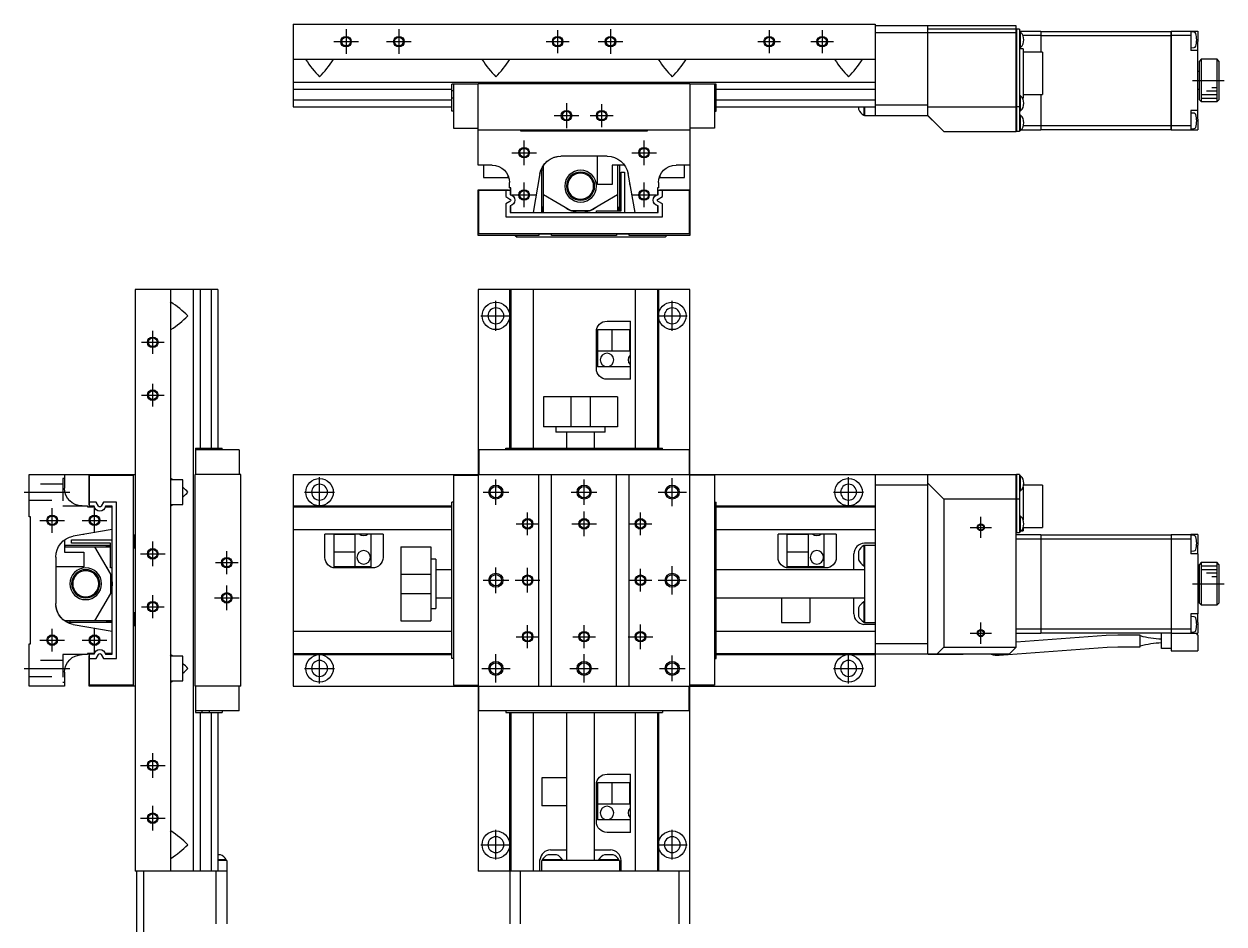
# Model space of a CAD drawing. Extents: x -2 to 690, y -8 to 421.
# Drawn here: x -1.5 to 338.8, y 165.6 to 420.9 of the extents above; entities that cross this region are included whole.
import ezdxf

# ---------------------------------------------------------------- set-up
doc = ezdxf.new("R2010")
doc.units = 0
doc.header["$LTSCALE"] = 0.5
doc.linetypes.add('CENTER', pattern=[50.8, 31.75, -6.35, 6.35, -6.35])
doc.linetypes.add('DASHED', pattern=[19.05, 12.7, -6.35])
for name, color, linetype in [('MSM_CENTER', 1, 'CENTER'), ('MSM_CONTINUOUS', 7, 'CONTINUOUS'), ('MSM_DASHED', 4, 'DASHED'), ('MSM_NARROW', 5, 'CONTINUOUS')]:
    doc.layers.add(name, color=color, linetype=linetype)

msp = doc.modelspace()

# ---------------------------------------------------------------- linework, layer by layer
at = {"layer": 'MSM_CENTER'}
for p, q in [((89.81, 419.41), (89.81, 412.41)), ((104.81, 419.41), (104.81, 412.41)), ((149.81, 419.14), (149.81, 412.68)), ((164.81, 419.41), (164.81, 412.41)), ((209.81, 419.14), (209.81, 412.68)), ((224.81, 419.14), (224.81, 412.68)), ((86.31, 415.91), (93.31, 415.91)), ((101.31, 415.91), (108.31, 415.91)), ((146.58, 415.91), (153.04, 415.91)), ((161.31, 415.91), (168.31, 415.91)), ((206.58, 415.91), (213.04, 415.91)), ((221.58, 415.91), (228.04, 415.91)), ((329.86, 404.91), (338.76, 404.91)), ((152.31, 398.41), (152.31, 391.41)), ((162.31, 391.68), (162.31, 398.14)), ((148.81, 394.91), (155.81, 394.91)), ((159.08, 394.91), (165.54, 394.91)), ((140.31, 380.91), (140.31, 387.91)), ((174.31, 380.91), (174.31, 387.91)), ((136.81, 384.41), (143.81, 384.41)), ((170.81, 384.41), (177.81, 384.41)), ((140.31, 368.91), (140.31, 375.91)), ((174.31, 368.91), (174.31, 375.91)), ((136.81, 372.41), (143.81, 372.41)), ((170.81, 372.41), (177.81, 372.41)), ((132.31, 333.87), (132.31, 342.37)), ((182.31, 333.87), (182.31, 342.37)), ((128.06, 338.12), (136.56, 338.12)), ((178.06, 338.12), (186.56, 338.12)), ((35, 327.39), (35, 333.85)), ((31.77, 330.62), (38.23, 330.62)), ((35, 312.39), (35, 318.85)), ((31.77, 315.62), (38.23, 315.62)), ((82.31, 283.87), (82.31, 292.37)), ((132.31, 284.49), (132.31, 291.74)), ((157.31, 284.49), (157.31, 291.74)), ((182.31, 284.12), (182.31, 292.12)), ((232.31, 283.87), (232.31, 292.37)), ((-1.5, 288.12), (11.5, 288.12)), ((78.06, 288.12), (86.56, 288.12)), ((128.69, 288.12), (135.93, 288.12)), ((153.69, 288.12), (160.93, 288.12)), ((178.31, 288.12), (186.31, 288.12)), ((228.06, 288.12), (236.56, 288.12)), ((6.5, 276.62), (6.5, 283.62)), ((18.5, 276.62), (18.5, 283.62)), ((157.31, 275.62), (157.31, 282.62)), ((3, 280.12), (10, 280.12)), ((15, 280.12), (22, 280.12)), ((138.08, 279.12), (144.54, 279.12)), ((141.31, 275.89), (141.31, 282.35)), ((153.81, 279.12), (160.81, 279.12)), ((170.08, 279.12), (176.54, 279.12)), ((173.31, 275.89), (173.31, 282.35)), ((269.81, 275.12), (269.81, 281.12)), ((266.81, 278.12), (272.81, 278.12)), ((35, 267.12), (35, 274.12)), ((31.5, 270.62), (38.5, 270.62)), ((56, 264.89), (56, 271.35)), ((52.77, 268.12), (59.23, 268.12)), ((132.31, 259.49), (132.31, 266.74)), ((141.31, 259.62), (141.31, 266.62)), ((173.31, 259.89), (173.31, 266.35)), ((182.31, 259.12), (182.31, 267.12)), ((128.69, 263.12), (135.93, 263.12)), ((137.81, 263.12), (144.81, 263.12)), ((170.08, 263.12), (176.54, 263.12)), ((178.31, 263.12), (186.31, 263.12)), ((329.86, 262.12), (338.76, 262.12)), ((35, 252.39), (35, 258.85)), ((56, 254.62), (56, 261.62)), ((31.77, 255.62), (38.23, 255.62)), ((52.5, 258.12), (59.5, 258.12)), ((6.5, 242.89), (6.5, 249.35)), ((18.5, 242.62), (18.5, 249.62)), ((141.31, 243.89), (141.31, 250.35)), ((157.31, 243.89), (157.31, 250.35)), ((173.31, 243.62), (173.31, 250.62)), ((269.81, 245.12), (269.81, 251.12)), ((3, 246.12), (10, 246.12)), ((15, 246.12), (22, 246.12)), ((138.08, 247.12), (144.54, 247.12)), ((154.08, 247.12), (160.54, 247.12)), ((169.81, 247.12), (176.81, 247.12)), ((266.81, 248.12), (272.81, 248.12)), ((82.31, 233.87), (82.31, 242.37)), ((132.31, 234.12), (132.31, 242.12)), ((157.31, 234.12), (157.31, 242.12)), ((182.31, 234.49), (182.31, 241.74)), ((232.31, 233.87), (232.31, 242.37)), ((-1.5, 238.12), (11.5, 238.12)), ((78.06, 238.12), (86.56, 238.12)), ((128.31, 238.12), (136.31, 238.12)), ((153.31, 238.12), (161.31, 238.12)), ((178.69, 238.12), (185.93, 238.12)), ((228.06, 238.12), (236.56, 238.12)), ((35, 207.12), (35, 214.12)), ((31.5, 210.62), (38.5, 210.62)), ((35, 192.12), (35, 199.12)), ((31.5, 195.62), (38.5, 195.62)), ((132.31, 183.87), (132.31, 192.37)), ((182.31, 183.87), (182.31, 192.37)), ((128.06, 188.12), (136.56, 188.12)), ((178.06, 188.12), (186.56, 188.12))]:
    msp.add_line(p, q, dxfattribs=at)
at = {"layer": 'MSM_CONTINUOUS'}
for p, q in [((74.81, 420.91), (239.81, 420.91)), ((74.81, 420.91), (74.81, 397.41)), ((239.81, 420.91), (239.81, 394.91)), ((279.81, 420.41), (239.81, 420.41)), ((254.81, 394.91), (254.81, 420.41)), ((279.81, 419.41), (254.81, 419.41)), ((279.81, 419.51), (279.71, 419.41)), ((279.81, 419.51), (279.81, 420.41)), ((279.81, 390.41), (279.81, 419.41)), ((279.91, 419.41), (279.81, 419.31)), ((279.91, 419.41), (279.91, 390.41)), ((280.81, 419.41), (279.91, 419.41)), ((280.81, 419.41), (280.81, 390.41)), ((280.81, 418.91), (286.81, 418.91)), ((281.1, 418.56), (280.81, 418.56)), ((281.1, 414.26), (281.1, 418.56)), ((286.81, 418.91), (286.81, 412.91)), ((286.81, 418.81), (323.81, 418.81)), ((323.81, 418.91), (323.81, 390.91)), ((323.81, 390.91), (323.81, 418.91)), ((323.81, 418.91), (331.31, 418.91)), ((329.31, 418.91), (329.31, 413.41)), ((330.29, 418.58), (329.31, 418.66)), ((331.31, 418.91), (331.31, 415.91)), ((279.81, 418.41), (239.81, 418.41)), ((281.71, 417.71), (286.81, 417.71)), ((286.81, 417.67), (323.81, 417.67)), ((323.81, 417.71), (329.31, 417.71)), ((331.31, 393.91), (331.31, 415.91)), ((280.81, 414.26), (281.1, 414.26)), ((281.81, 413.91), (280.81, 413.91)), ((281.81, 413.91), (281.81, 399.91)), ((287.31, 412.91), (281.81, 412.91)), ((287.31, 412.91), (287.31, 400.91)), ((329.31, 414.16), (330.29, 414.25)), ((331.31, 413.41), (329.31, 413.41)), ((74.81, 410.91), (239.81, 410.91)), ((78.57, 410.91), (78.41, 410.78)), ((86.05, 410.91), (86.21, 410.78)), ((128.57, 410.91), (128.41, 410.78)), ((136.05, 410.91), (136.21, 410.78)), ((178.57, 410.91), (178.41, 410.78)), ((186.05, 410.91), (186.21, 410.78)), ((228.57, 410.91), (228.41, 410.78)), ((236.05, 410.91), (236.21, 410.78)), ((332.31, 410.91), (331.81, 410.41)), ((331.81, 399.41), (331.81, 410.41)), ((332.31, 410.91), (332.31, 398.91)), ((336.81, 410.91), (332.31, 410.91)), ((336.81, 398.91), (336.81, 410.91)), ((337.31, 410.41), (336.81, 410.91)), ((337.31, 410.41), (337.31, 399.41)), ((331.81, 407.41), (331.31, 407.41)), ((74.81, 404.41), (239.81, 404.41)), ((74.81, 402.45), (119.81, 402.45)), ((127.31, 403.81), (119.81, 403.81)), ((119.81, 396.21), (119.81, 403.81)), ((120.31, 401.94), (119.81, 401.94)), ((120.31, 403.81), (120.31, 391.41)), ((187.31, 403.91), (127.31, 403.91)), ((127.31, 380.91), (127.31, 403.91)), ((187.31, 403.91), (187.31, 360.91)), ((194.81, 403.81), (187.31, 403.81)), ((194.31, 403.81), (194.31, 391.41)), ((194.31, 401.94), (194.81, 401.94)), ((194.81, 396.21), (194.81, 403.81)), ((194.81, 402.45), (239.81, 402.45)), ((331.31, 402.41), (331.81, 402.41)), ((74.81, 399.38), (119.81, 399.38)), ((120.31, 399.89), (119.81, 399.89)), ((194.31, 399.89), (194.81, 399.89)), ((194.81, 399.38), (239.81, 399.38)), ((281.1, 400.56), (280.81, 400.56)), ((281.1, 396.26), (281.1, 400.56)), ((281.61, 399.91), (281.81, 399.91)), ((281.81, 400.91), (287.31, 400.91)), ((286.81, 400.91), (286.81, 390.91)), ((331.81, 399.41), (332.31, 398.91)), ((332.31, 398.91), (336.81, 398.91)), ((336.81, 398.91), (337.31, 399.41)), ((74.81, 397.41), (119.81, 397.41)), ((120.31, 396.21), (119.81, 396.21)), ((194.31, 396.21), (194.81, 396.21)), ((194.81, 397.41), (239.81, 397.41)), ((235.16, 397.41), (235.16, 396.7)), ((236.61, 397.41), (236.61, 395.05)), ((236.61, 395.05), (236.81, 395.05)), ((236.81, 397.41), (236.81, 394.91)), ((236.81, 394.91), (254.81, 394.91)), ((254.81, 397.91), (239.81, 397.91)), ((254.81, 397.41), (279.81, 397.41)), ((254.81, 394.91), (259.31, 390.41)), ((254.81, 394.91), (254.91, 394.81)), ((257.31, 392.41), (254.91, 394.81)), ((279.81, 397.45), (279.91, 397.41)), ((280.81, 397.41), (279.91, 397.41)), ((280.81, 396.26), (281.1, 396.26)), ((281.1, 395.06), (280.81, 395.06)), ((281.1, 390.76), (281.1, 395.06)), ((329.31, 396.41), (329.31, 390.91)), ((331.31, 396.41), (329.31, 396.41)), ((330.29, 395.58), (329.31, 395.66)), ((120.31, 391.41), (127.31, 391.41)), ((194.31, 391.41), (187.31, 391.41)), ((259.31, 390.41), (257.31, 392.41)), ((281.9, 392.11), (286.81, 392.11)), ((286.81, 392.15), (323.81, 392.15)), ((323.81, 392.11), (329.31, 392.11)), ((331.31, 393.91), (331.31, 390.91)), ((127.31, 390.91), (187.31, 390.91)), ((139.31, 390.91), (139.31, 390.61)), ((139.31, 390.61), (175.31, 390.61)), ((175.31, 390.61), (175.31, 390.91)), ((259.31, 390.41), (279.81, 390.41)), ((279.81, 390.51), (279.91, 390.41)), ((280.81, 390.41), (279.91, 390.41)), ((280.81, 390.76), (281.1, 390.76)), ((281.24, 390.91), (286.81, 390.91)), ((286.81, 391.01), (323.81, 391.01)), ((323.81, 390.91), (331.31, 390.91)), ((329.31, 391.16), (330.29, 391.25)), ((163.9, 383.41), (150.72, 383.41)), ((161.11, 375.41), (161.11, 383.41)), ((131.21, 380.91), (127.31, 380.91)), ((128.81, 380.91), (128.81, 377.41)), ((135.31, 378.77), (135.31, 378.78)), ((135.81, 377.41), (135.81, 377.87)), ((144.81, 378.46), (142.86, 367.41)), ((145.31, 367.41), (145.31, 379.86)), ((145.81, 379.41), (145.31, 379.41)), ((145.81, 367.41), (145.81, 380.86)), ((168.77, 380.91), (165.31, 380.91)), ((165.31, 380.91), (165.31, 375.41)), ((166.81, 380.86), (166.81, 367.91)), ((167.31, 380.91), (167.31, 367.91)), ((167.81, 367.91), (167.81, 378.91)), ((167.81, 378.91), (168.81, 378.91)), ((168.81, 378.91), (168.81, 367.41)), ((171.76, 367.41), (169.81, 378.46)), ((178.81, 377.87), (178.81, 377.41)), ((187.31, 380.91), (183.41, 380.91)), ((185.81, 377.41), (185.81, 380.91)), ((128.81, 377.41), (135.81, 377.41)), ((136.21, 374.41), (136.21, 375.91)), ((136.51, 374.41), (136.21, 374.41)), ((136.31, 374.41), (136.31, 372.49)), ((136.51, 372.45), (136.51, 374.41)), ((165.31, 375.41), (161.11, 375.41)), ((170.31, 375.41), (170.31, 375.62)), ((170.34, 375.41), (170.31, 375.41)), ((178.41, 374.41), (178.11, 374.41)), ((178.11, 374.41), (178.11, 372.45)), ((178.41, 375.91), (178.41, 374.41)), ((178.81, 377.41), (185.81, 377.41)), ((127.31, 373.91), (135.91, 373.91)), ((127.31, 360.91), (127.31, 373.91)), ((127.51, 361.41), (127.51, 373.81)), ((127.51, 373.81), (136.31, 373.81)), ((135.11, 373.81), (135.11, 371.94)), ((135.11, 371.94), (136.3, 371.25)), ((135.91, 373.91), (135.91, 373.81)), ((153.6, 367.91), (145.81, 372.41)), ((166.81, 372.41), (159.01, 367.91)), ((178.31, 372.49), (178.31, 373.81)), ((178.31, 373.81), (187.11, 373.81)), ((178.31, 371.25), (179.51, 371.94)), ((178.71, 373.81), (178.71, 373.91)), ((178.71, 373.91), (187.31, 373.91)), ((179.51, 371.94), (179.51, 373.81)), ((187.11, 373.81), (187.11, 361.41)), ((136.3, 370.58), (135.11, 369.89)), ((135.11, 369.89), (135.11, 366.21)), ((136.31, 369.34), (136.31, 367.41)), ((136.51, 367.71), (136.31, 367.91)), ((136.51, 367.41), (136.51, 369.38)), ((159.01, 367.91), (153.6, 367.91)), ((160.81, 367.41), (160.81, 367.91)), ((160.81, 367.91), (167.81, 367.91)), ((178.11, 369.38), (178.11, 367.41)), ((179.51, 369.89), (178.31, 370.58)), ((178.31, 367.41), (178.31, 369.34)), ((179.51, 366.21), (179.51, 369.89)), ((135.11, 366.21), (179.51, 366.21)), ((136.31, 367.41), (178.31, 367.41)), ((144.51, 360.91), (127.31, 360.91)), ((187.11, 361.41), (127.51, 361.41)), ((138.31, 360.41), (137.81, 360.91)), ((137.81, 360.91), (138.31, 360.41)), ((144.51, 361.26), (144.51, 360.91)), ((148.11, 361.26), (144.51, 361.26)), ((148.11, 360.91), (148.11, 361.26)), ((166.51, 360.91), (148.11, 360.91)), ((170.11, 361.26), (166.51, 361.26)), ((166.51, 361.26), (166.51, 360.91)), ((170.11, 360.91), (170.11, 361.26)), ((187.31, 360.91), (170.11, 360.91)), ((180.81, 360.91), (180.31, 360.41)), ((180.31, 360.41), (138.31, 360.41)), ((53.5, 345.62), (30, 345.62)), ((30, 345.62), (30, 180.62)), ((40, 345.62), (40, 180.62)), ((46.5, 345.62), (46.5, 180.62)), ((48.46, 345.62), (48.46, 300.62)), ((51.54, 345.62), (51.54, 300.62)), ((53.5, 345.62), (53.5, 300.62)), ((127.31, 345.62), (127.31, 180.62)), ((187.31, 345.62), (127.31, 345.62)), ((136.21, 345.62), (136.21, 300.62)), ((136.51, 345.62), (136.51, 300.62)), ((142.86, 345.62), (142.86, 300.62)), ((171.76, 345.62), (171.76, 300.62)), ((178.11, 345.62), (178.11, 300.62)), ((178.41, 345.62), (178.41, 300.62)), ((187.31, 165.62), (187.31, 345.62)), ((40, 341.86), (40.13, 342.02)), ((40, 334.37), (40.13, 334.22)), ((160.81, 323.12), (160.81, 333.62)), ((170.43, 334.12), (161.11, 334.12)), ((161.11, 334.12), (161.11, 323.62)), ((163.81, 336.62), (170.43, 336.62)), ((165.31, 328.12), (165.31, 334.12)), ((170.31, 328.12), (170.31, 334.12)), ((170.43, 320.12), (170.43, 336.62)), ((170.43, 328.12), (161.11, 328.12)), ((170.43, 323.62), (161.11, 323.62)), ((170.43, 320.12), (163.81, 320.12)), ((145.81, 315.12), (145.81, 306.62)), ((166.81, 315.12), (145.81, 315.12)), ((153.6, 315.12), (153.6, 306.62)), ((159.01, 315.12), (159.01, 306.62)), ((166.81, 315.12), (166.81, 306.62)), ((166.81, 306.62), (145.81, 306.62)), ((149.31, 306.62), (149.31, 305.12)), ((163.31, 305.12), (163.31, 306.62)), ((163.31, 305.12), (149.31, 305.12)), ((152.31, 305.12), (152.31, 300.62)), ((160.31, 300.62), (160.31, 305.12)), ((47.1, 300.62), (47.1, 293.12)), ((47.1, 300.62), (54.7, 300.62)), ((59.5, 300.12), (47.1, 300.12)), ((48.97, 300.12), (48.97, 300.62)), ((51.02, 300.12), (51.02, 300.62)), ((54.7, 300.12), (54.7, 300.62)), ((59.5, 300.12), (59.5, 293.12)), ((187.11, 300.12), (127.51, 300.12)), ((127.51, 300.12), (127.51, 293.12)), ((135.11, 300.12), (135.11, 300.62)), ((135.11, 300.62), (179.51, 300.62)), ((179.51, 300.12), (179.51, 300.62)), ((187.11, 300.12), (187.11, 293.12)), ((0, 281.12), (0, 293.12)), ((0, 293.12), (30, 293.12)), ((10, 293.12), (10, 289.22)), ((17, 284.52), (17, 293.12)), ((17.1, 284.12), (17.1, 292.92)), ((17.1, 292.92), (29.5, 292.92)), ((29.5, 292.92), (29.5, 233.32)), ((47, 233.12), (47, 293.12)), ((60, 293.12), (47, 293.12)), ((60, 233.12), (60, 293.12)), ((74.81, 293.12), (74.81, 233.12)), ((74.81, 293.12), (254.81, 293.12)), ((120.31, 292.92), (120.31, 233.32)), ((120.31, 292.92), (127.31, 292.92)), ((144.51, 233.12), (144.51, 293.12)), ((148.11, 233.12), (148.11, 293.12)), ((166.51, 233.12), (166.51, 293.12)), ((170.11, 233.12), (170.11, 293.12)), ((194.31, 292.92), (187.31, 292.92)), ((194.31, 292.92), (194.31, 233.32)), ((239.81, 293.12), (239.81, 233.12)), ((254.81, 290.62), (254.81, 293.12)), ((254.91, 293.12), (254.81, 293.02)), ((254.91, 293.12), (279.81, 293.12)), ((279.81, 293.02), (279.91, 293.12)), ((279.81, 286.12), (279.81, 293.12)), ((279.91, 293.12), (279.91, 276.62)), ((280.81, 293.12), (279.91, 293.12)), ((280.81, 293.12), (280.81, 276.62)), ((281.1, 292.77), (280.81, 292.77)), ((281.1, 288.47), (281.1, 292.77)), ((40, 291.86), (40.13, 292.02)), ((43.5, 291.62), (40, 291.62)), ((43.5, 284.62), (43.5, 291.62)), ((254.81, 290.12), (239.81, 290.12)), ((254.81, 290.62), (259.31, 286.12)), ((254.81, 261.96), (254.81, 290.62)), ((254.81, 261.96), (254.81, 290.12)), ((281.81, 289.54), (281.81, 280.19)), ((287.31, 290.12), (281.97, 290.12)), ((287.31, 290.12), (287.31, 278.12)), ((259.31, 286.12), (259.31, 244.12)), ((279.81, 286.12), (259.31, 286.12)), ((279.81, 244.12), (279.81, 286.12)), ((279.81, 286.07), (279.91, 286.12)), ((280.81, 286.12), (279.91, 286.12)), ((280.81, 288.47), (281.1, 288.47)), ((15, 284.22), (16.5, 284.22)), ((16.5, 284.22), (16.5, 283.92)), ((16.5, 283.92), (18.46, 283.92)), ((17.1, 284.52), (17, 284.52)), ((18.97, 285.32), (17.1, 285.32)), ((18.42, 284.12), (17.1, 284.12)), ((19.66, 284.12), (18.97, 285.32)), ((21.02, 285.32), (20.34, 284.12)), ((24.7, 285.32), (21.02, 285.32)), ((21.54, 283.92), (23.5, 283.92)), ((23.5, 284.12), (21.58, 284.12)), ((23.5, 242.12), (23.5, 284.12)), ((24.7, 240.92), (24.7, 285.32)), ((40, 284.62), (43.5, 284.62)), ((40, 284.37), (40.13, 284.22)), ((74.81, 284.22), (119.81, 284.22)), ((74.81, 283.92), (119.81, 283.92)), ((120.31, 285.32), (119.81, 285.32)), ((119.81, 240.92), (119.81, 285.32)), ((194.31, 285.32), (194.81, 285.32)), ((194.81, 240.92), (194.81, 285.32)), ((194.81, 284.22), (239.81, 284.22)), ((194.81, 283.92), (239.81, 283.92)), ((0.3, 281.12), (0, 281.12)), ((0.3, 245.12), (0.3, 281.12)), ((281.1, 281.27), (280.81, 281.27)), ((281.1, 276.97), (281.1, 281.27)), ((23.5, 277.56), (12.46, 275.62)), ((15.5, 276.12), (15.29, 276.12)), ((15.5, 276.15), (15.5, 276.12)), ((30, 275.92), (29.65, 275.92)), ((29.65, 275.92), (29.65, 272.32)), ((74.81, 277.56), (119.81, 277.56)), ((100.31, 276.24), (83.81, 276.24)), ((83.81, 269.62), (83.81, 276.24)), ((86.31, 276.24), (86.31, 266.92)), ((92.31, 276.12), (86.31, 276.12)), ((92.31, 276.24), (92.31, 266.92)), ((96.81, 276.24), (96.81, 266.92)), ((100.31, 276.24), (100.31, 269.62)), ((194.81, 277.56), (239.81, 277.56)), ((228.81, 276.24), (212.31, 276.24)), ((212.31, 269.62), (212.31, 276.24)), ((214.81, 276.24), (214.81, 266.92)), ((220.81, 276.12), (214.81, 276.12)), ((220.81, 276.24), (220.81, 266.92)), ((225.31, 276.24), (225.31, 266.92)), ((228.81, 276.24), (228.81, 269.62)), ((279.91, 276.62), (279.81, 276.72)), ((279.81, 276.72), (279.91, 276.62)), ((279.81, 276.12), (286.81, 276.12)), ((280.81, 276.62), (279.91, 276.62)), ((280.81, 276.62), (279.91, 276.62)), ((280.81, 276.97), (281.1, 276.97)), ((281.24, 277.12), (281.81, 277.12)), ((281.81, 278.04), (281.81, 277.12)), ((281.84, 278.12), (287.31, 278.12)), ((286.81, 276.12), (286.81, 274.92)), ((286.81, 276.02), (323.81, 276.02)), ((323.81, 276.12), (329.31, 276.12)), ((323.81, 276.12), (323.81, 274.92)), ((329.31, 276.12), (329.31, 274.92)), ((331.31, 276.12), (329.31, 276.12)), ((330.29, 275.78), (329.31, 275.87)), ((331.31, 276.12), (331.31, 273.12)), ((10, 274.58), (10, 271.12)), ((10, 273.12), (23, 273.12)), ((10.05, 272.62), (23, 272.62)), ((12, 274.62), (23.5, 274.62)), ((12, 273.62), (12, 274.62)), ((23, 273.62), (12, 273.62)), ((18.5, 272.62), (23, 264.82)), ((23, 266.62), (23, 273.62)), ((29.65, 272.32), (30, 272.32)), ((105.31, 272.62), (113.81, 272.62)), ((105.31, 272.62), (105.31, 251.62)), ((113.81, 272.62), (113.81, 251.62)), ((236.61, 272.98), (236.61, 267.26)), ((236.81, 272.98), (236.61, 272.98)), ((239.81, 273.61), (236.81, 273.61)), ((236.81, 273.12), (236.81, 251.12)), ((236.81, 273.12), (239.81, 273.12)), ((279.81, 274.92), (286.81, 274.92)), ((286.81, 274.92), (286.81, 249.32)), ((286.81, 274.87), (323.81, 274.87)), ((323.81, 274.92), (329.31, 274.92)), ((323.81, 274.92), (323.81, 249.32)), ((329.31, 274.92), (329.31, 270.62)), ((331.31, 270.62), (331.31, 273.12)), ((7.5, 269.71), (7.5, 256.52)), ((10, 271.12), (15.5, 271.12)), ((15.5, 271.12), (15.5, 266.92)), ((92.31, 271.12), (86.31, 271.12)), ((115.31, 269.12), (113.81, 269.12)), ((115.31, 269.12), (115.31, 255.12)), ((220.81, 271.12), (214.81, 271.12)), ((233.81, 266.12), (233.81, 270.61)), ((235.16, 271.33), (235.16, 268.91)), ((329.31, 271.37), (330.29, 271.45)), ((331.31, 270.62), (329.31, 270.62)), ((331.31, 270.62), (331.31, 253.62)), ((15.5, 266.92), (7.5, 266.92)), ((23.5, 266.62), (23, 266.62)), ((96.81, 266.92), (86.31, 266.92)), ((97.31, 266.62), (86.81, 266.62)), ((119.81, 266.12), (115.31, 266.12)), ((236.81, 266.12), (194.81, 266.12)), ((225.31, 266.92), (214.81, 266.92)), ((225.81, 266.62), (215.31, 266.62)), ((236.61, 267.26), (236.81, 267.26)), ((332.31, 268.12), (331.81, 267.62)), ((331.81, 256.62), (331.81, 267.62)), ((332.31, 268.12), (332.31, 256.12)), ((336.81, 268.12), (332.31, 268.12)), ((336.81, 256.12), (336.81, 268.12)), ((337.31, 267.62), (336.81, 268.12)), ((337.31, 267.62), (337.31, 256.62)), ((23, 264.82), (23, 259.41)), ((105.31, 264.82), (113.81, 264.82)), ((331.81, 264.62), (331.31, 264.62)), ((23, 259.41), (18.5, 251.62)), ((105.31, 259.41), (113.81, 259.41)), ((254.81, 242.22), (254.81, 261.96)), ((254.81, 245.12), (254.81, 261.96)), ((331.31, 259.62), (331.81, 259.62)), ((115.31, 258.12), (119.81, 258.12)), ((194.81, 258.12), (236.81, 258.12)), ((213.31, 258.12), (213.31, 251.12)), ((221.31, 258.12), (221.31, 251.12)), ((233.81, 253.61), (233.81, 258.12)), ((235.16, 255.33), (235.16, 252.91)), ((236.61, 256.98), (236.61, 251.26)), ((236.81, 256.98), (236.61, 256.98)), ((331.81, 256.62), (332.31, 256.12)), ((332.31, 256.12), (336.81, 256.12)), ((336.81, 256.12), (337.31, 256.62)), ((30, 253.92), (29.65, 253.92)), ((29.65, 253.92), (29.65, 250.32)), ((113.81, 255.12), (115.31, 255.12)), ((331.31, 253.62), (329.31, 253.62)), ((329.31, 253.62), (329.31, 249.32)), ((330.29, 252.78), (329.31, 252.87)), ((331.31, 251.12), (331.31, 253.62)), ((23.5, 251.62), (10.05, 251.62)), ((23.5, 251.12), (11.05, 251.12)), ((11.5, 251.62), (11.5, 251.12)), ((12.46, 250.62), (23.5, 248.67)), ((29.65, 250.32), (30, 250.32)), ((74.81, 248.67), (119.81, 248.67)), ((105.31, 251.62), (113.81, 251.62)), ((194.81, 248.67), (239.81, 248.67)), ((213.31, 251.12), (221.31, 251.12)), ((236.61, 251.26), (236.81, 251.26)), ((236.81, 251.12), (239.81, 251.12)), ((239.81, 250.61), (236.81, 250.61)), ((279.81, 249.32), (286.81, 249.32)), ((286.81, 249.36), (323.81, 249.36)), ((286.81, 249.32), (286.81, 248.12)), ((323.81, 249.32), (329.31, 249.32)), ((323.81, 249.32), (323.81, 243.12)), ((329.31, 249.32), (329.31, 248.12)), ((329.31, 248.37), (330.29, 248.45)), ((331.31, 251.12), (331.31, 248.12)), ((0, 233.12), (0, 245.12)), ((0, 245.12), (0.3, 245.12)), ((254.81, 245.12), (239.81, 245.12)), ((279.81, 248.22), (279.91, 248.12)), ((279.91, 248.12), (279.81, 248.22)), ((305.35, 247.45), (279.81, 245.52)), ((279.91, 248.12), (286.81, 248.12)), ((279.91, 248.12), (286.81, 248.12)), ((286.81, 248.22), (323.81, 248.22)), ((286.81, 248.22), (323.81, 248.22)), ((308.62, 247.57), (305.35, 247.45)), ((315.01, 247.57), (308.62, 247.57)), ((315.01, 244.27), (315.01, 247.57)), ((321.01, 243.72), (321.01, 248.12)), ((323.81, 248.12), (321.01, 248.12)), ((323.81, 248.12), (329.31, 248.12)), ((323.81, 248.12), (331.31, 248.12)), ((331.01, 248.12), (331.01, 247.62)), ((331.31, 247.62), (331.01, 247.62)), ((331.31, 247.62), (331.31, 243.12)), ((16.5, 242.02), (15, 242.02)), ((18.46, 242.32), (16.5, 242.32)), ((16.5, 242.32), (16.5, 242.02)), ((18.42, 242.12), (16.5, 242.12)), ((17, 233.12), (17, 241.72)), ((17, 241.72), (17.1, 241.72)), ((17.1, 233.32), (17.1, 242.12)), ((18.97, 240.92), (19.66, 242.11)), ((20.34, 242.11), (21.02, 240.92)), ((23.5, 242.32), (21.54, 242.32)), ((21.58, 242.12), (23.5, 242.12)), ((23.2, 242.32), (23, 242.12)), ((40, 241.86), (40.13, 242.02)), ((43.5, 241.62), (40, 241.62)), ((43.5, 234.62), (43.5, 241.62)), ((74.81, 242.32), (119.81, 242.32)), ((74.81, 242.02), (119.81, 242.02)), ((194.81, 242.32), (239.81, 242.32)), ((194.81, 242.02), (239.81, 242.02)), ((254.81, 242.12), (239.81, 242.12)), ((254.81, 242.22), (254.91, 242.12)), ((257.31, 242.12), (254.91, 242.12)), ((254.91, 242.12), (264.81, 242.12)), ((259.31, 244.12), (257.31, 242.12)), ((277.81, 242.12), (257.31, 242.12)), ((259.31, 244.12), (279.81, 244.12)), ((277.81, 242.12), (264.81, 242.12)), ((275.03, 241.85), (305.6, 244.16)), ((279.81, 244.12), (277.81, 242.12)), ((305.6, 244.16), (308.62, 244.27)), ((308.62, 244.27), (315.01, 244.27)), ((323.81, 243.72), (321.01, 243.72)), ((323.81, 243.72), (321.01, 243.72)), ((323.81, 243.12), (331.31, 243.12)), ((323.81, 243.12), (331.31, 243.12)), ((12.14, 241.12), (12.14, 241.12)), ((17.1, 240.92), (18.97, 240.92)), ((21.02, 240.92), (24.7, 240.92)), ((120.31, 240.92), (119.81, 240.92)), ((194.31, 240.92), (194.81, 240.92)), ((10, 237.02), (10, 233.12)), ((10, 233.12), (0, 233.12)), ((30, 233.12), (17, 233.12)), ((29.5, 233.32), (17.1, 233.32)), ((40, 234.62), (43.5, 234.62)), ((40, 234.37), (40.13, 234.22)), ((60, 233.12), (47, 233.12)), ((47.1, 233.12), (47.1, 225.62)), ((59.5, 226.12), (59.5, 233.12)), ((74.81, 233.12), (239.81, 233.12)), ((120.31, 233.32), (127.31, 233.32)), ((127.51, 226.12), (127.51, 233.12)), ((187.11, 226.12), (187.11, 233.12)), ((194.31, 233.32), (187.31, 233.32)), ((59.5, 226.12), (47.1, 226.12)), ((47.1, 225.62), (54.7, 225.62)), ((48.46, 225.62), (48.46, 180.62)), ((48.97, 226.12), (48.97, 225.62)), ((51.02, 226.12), (51.02, 225.62)), ((51.54, 225.62), (51.54, 180.62)), ((53.5, 225.62), (53.5, 180.62)), ((54.7, 226.12), (54.7, 225.62)), ((187.11, 226.12), (127.51, 226.12)), ((135.11, 226.12), (135.11, 225.62)), ((135.11, 225.62), (179.51, 225.62)), ((136.21, 225.62), (136.21, 180.62)), ((136.51, 225.62), (136.51, 180.62)), ((142.86, 225.62), (142.86, 180.62)), ((152.31, 225.62), (152.31, 183.62)), ((160.31, 183.62), (160.31, 225.62)), ((171.76, 225.62), (171.76, 180.62)), ((178.11, 225.62), (178.11, 180.62)), ((178.41, 225.62), (178.41, 180.62)), ((179.51, 226.12), (179.51, 225.62)), ((163.81, 208.12), (170.43, 208.12)), ((170.43, 191.62), (170.43, 208.12)), ((152.31, 207.12), (145.31, 207.12)), ((145.31, 207.12), (145.31, 199.12)), ((160.81, 194.62), (160.81, 205.12)), ((170.43, 205.62), (161.11, 205.62)), ((161.11, 205.62), (161.11, 195.12)), ((165.31, 199.62), (165.31, 205.62)), ((170.31, 199.62), (170.31, 205.62)), ((152.31, 199.12), (145.31, 199.12)), ((170.43, 199.62), (161.11, 199.62)), ((170.43, 195.12), (161.11, 195.12)), ((40, 191.86), (40.13, 192.02)), ((170.43, 191.62), (163.81, 191.62)), ((40, 184.37), (40.13, 184.22)), ((54.21, 185.27), (53.5, 185.27)), ((55.86, 183.82), (53.5, 183.82)), ((55.86, 183.62), (55.86, 183.82)), ((151.17, 183.82), (145.45, 183.82)), ((145.45, 183.82), (145.45, 183.62)), ((149.52, 185.27), (147.1, 185.27)), ((147.8, 186.62), (152.31, 186.62)), ((151.17, 183.62), (151.17, 183.82)), ((160.31, 186.62), (164.8, 186.62)), ((167.17, 183.82), (161.45, 183.82)), ((161.45, 183.82), (161.45, 183.62)), ((165.52, 185.27), (163.1, 185.27)), ((167.17, 183.62), (167.17, 183.82)), ((56, 180.62), (30, 180.62)), ((30.5, 140.62), (30.5, 180.62)), ((32.5, 155.62), (32.5, 180.62)), ((53, 165.62), (53, 180.62)), ((56, 183.62), (53.5, 183.62)), ((56, 183.62), (56, 165.62)), ((187.31, 180.62), (127.31, 180.62)), ((136.31, 165.62), (136.31, 180.62)), ((139.31, 165.62), (139.31, 180.62)), ((144.8, 180.62), (144.8, 183.62)), ((145.31, 180.62), (145.31, 183.62)), ((167.31, 183.62), (145.31, 183.62)), ((167.31, 183.62), (167.31, 180.62)), ((167.8, 180.62), (167.8, 183.62)), ((184.31, 165.62), (184.31, 180.62))]:
    msp.add_line(p, q, dxfattribs=at)
for centre, radius in [((89.81, 415.91), 1.23), ((104.81, 415.91), 1.23), ((149.81, 415.91), 1.23), ((164.81, 415.91), 1.23), ((209.81, 415.91), 1.23), ((224.81, 415.91), 1.23), ((162.31, 394.91), 1.23), ((140.31, 384.41), 1.23), ((174.31, 384.41), 1.23), ((140.31, 372.41), 1.23), ((174.31, 372.41), 1.23), ((132.31, 338.12), 3.9), ((182.31, 338.12), 3.9), ((35, 330.62), 1.23), ((35, 315.62), 1.23), ((82.31, 288.12), 3.9), ((132.31, 288.12), 1.62), ((157.31, 288.12), 1.62), ((182.31, 288.12), 1.62), ((232.31, 288.12), 3.9), ((6.5, 280.12), 1.23), ((18.5, 280.12), 1.23), ((141.31, 279.12), 1.23), ((157.31, 279.12), 1.23), ((173.31, 279.12), 1.23), ((269.81, 278.12), 0.783), ((35, 270.62), 1.23), ((56, 268.12), 1.23), ((132.31, 263.12), 1.62), ((141.31, 263.12), 1.23), ((173.31, 263.12), 1.23), ((182.31, 263.12), 1.62), ((56, 258.12), 1.23), ((35, 255.62), 1.23), ((269.81, 248.12), 0.783), ((6.5, 246.12), 1.23), ((18.5, 246.12), 1.23), ((141.31, 247.12), 1.23), ((157.31, 247.12), 1.23), ((173.31, 247.12), 1.23), ((82.31, 238.12), 3.9), ((232.31, 238.12), 3.9), ((132.31, 238.12), 1.62), ((157.31, 238.12), 1.62), ((182.31, 238.12), 1.62), ((35, 210.62), 1.23), ((35, 195.62), 1.23), ((132.31, 188.12), 3.9), ((182.31, 188.12), 3.9)]:
    msp.add_circle(centre, radius, dxfattribs=at)
at = {"layer": 'MSM_CONTINUOUS', "extrusion": (0, 0, -1)}
for centre, radius in [((-152.31, 394.91), 1.23), ((-156.31, 374.91), 4.5), ((-156.31, 374.91), 4), ((-156.31, 374.91), 3.7), ((-132.31, 338.12), 2.25), ((-182.31, 338.12), 2.25), ((-163.81, 325.62), 1.9), ((-82.31, 288.12), 2.25), ((-232.31, 288.12), 2.25), ((-94.81, 269.62), 1.9), ((-223.31, 269.62), 1.9), ((-16, 262.12), 4.5), ((-16, 262.12), 4), ((-16, 262.12), 3.7), ((-82.31, 238.12), 2.25), ((-232.31, 238.12), 2.25), ((-163.81, 197.12), 1.9), ((-132.31, 188.12), 2.25), ((-182.31, 188.12), 2.25)]:
    msp.add_circle(centre, radius, dxfattribs=at)
at = {"layer": 'MSM_CONTINUOUS'}
for centre, radius, start, end in [((279.01, 416.41), 3, 314.22, 45.78), ((330.25, 418.08), 0.5, 17.6292, 85), ((325.01, 416.41), 6, 342.3708, 17.6292), ((330.25, 414.75), 0.5, 275, 342.3708), ((104.74, 427.87), 31.38, 212.9812, 224.3908), ((59.88, 427.87), 31.38, 315.6092, 327.0188), ((154.74, 427.87), 31.38, 212.9812, 224.3908), ((109.88, 427.87), 31.38, 315.6092, 327.0188), ((204.74, 427.87), 31.38, 212.9812, 224.3908), ((159.88, 427.87), 31.38, 315.6092, 327.0188), ((254.74, 427.87), 31.38, 212.9812, 224.3908), ((209.88, 427.87), 31.38, 315.6092, 327.0188), ((279.01, 398.41), 3, 314.22, 45.78), ((238.18, 397.9), 3.25, 201.5574, 241.0598), ((279.01, 392.91), 3, 314.22, 45.78), ((330.25, 395.08), 0.5, 17.6292, 85), ((325.01, 393.41), 6, 342.3708, 17.6292), ((330.25, 391.75), 0.5, 275, 342.3708), ((23.04, 315.69), 31.38, 45.6092, 57.0188), ((23.04, 360.54), 31.38, 302.9812, 314.3908), ((279.01, 290.62), 3, 314.22, 45.78), ((23.04, 265.69), 31.38, 55.7006, 57.0188), ((23.04, 265.69), 31.38, 45.6092, 49.326), ((23.04, 310.54), 31.38, 310.674, 314.3908), ((23.04, 310.54), 31.38, 302.9812, 304.2994), ((279.01, 279.12), 3, 314.22, 45.78), ((330.25, 275.28), 0.5, 17.6292, 85), ((236.81, 270.61), 3, 90, 180), ((238.18, 270.13), 3.25, 118.9402, 158.4426), ((325.01, 273.62), 6, 342.3708, 17.6292), ((238.18, 270.1), 3.25, 201.5574, 241.0598), ((330.25, 271.95), 0.5, 275, 342.3708), ((238.18, 254.13), 3.25, 118.9402, 158.4426), ((236.81, 253.61), 3, 180, 265.3245), ((238.18, 254.1), 3.25, 201.5574, 241.0598), ((330.25, 252.28), 0.5, 17.6292, 85), ((325.01, 250.62), 6, 342.3708, 17.6292), ((330.25, 248.95), 0.5, 275, 342.3708), ((322.16, 273.35), 26.91, 254.5953, 267.5566), ((322.42, 216.78), 28.62, 92.8322, 105.0159), ((23.04, 215.69), 31.38, 55.7006, 57.0188), ((274.57, 248.03), 6.19, 252.7799, 274.2978), ((23.04, 215.69), 31.38, 45.6092, 49.326), ((23.04, 260.54), 31.38, 310.674, 314.3908), ((23.04, 260.54), 31.38, 302.9812, 304.2994), ((23.04, 165.69), 31.38, 45.6092, 57.0188), ((23.04, 210.54), 31.38, 302.9812, 314.3908), ((53.02, 182.24), 3.25, 28.9402, 68.4426), ((147.8, 183.62), 3, 90, 175.3245), ((148.29, 182.24), 3.25, 111.5574, 151.0598), ((148.32, 182.24), 3.25, 28.9402, 68.4426), ((164.29, 182.24), 3.25, 111.5574, 151.0598), ((164.8, 183.62), 3, 0, 90), ((164.32, 182.24), 3.25, 28.9402, 68.4426)]:
    msp.add_arc(centre, radius, start, end, dxfattribs=at)
at = {"layer": 'MSM_CONTINUOUS', "extrusion": (0, 0, -1)}
for centre, radius, start, end in [((-150.72, 377.41), 6, 10, 90), ((-150.72, 377.41), 6, 35.0995, 84.0572), ((-163.9, 377.41), 6, 90, 170), ((-131.21, 375.91), 5, 90, 180), ((-150.79, 377.41), 6, 24.0962, 33.9498), ((-148.31, 381.91), 2.86, 333.9703, 335.3117), ((-161.61, 377.87), 6, 149.4911, 150.0438), ((-164.31, 381.91), 2.86, 200.4659, 209.0583), ((-183.41, 375.91), 5, 0, 90), ((-136.11, 370.91), 0.388, 119.9865, 240.0135), ((-136.11, 370.91), 1.59, 97.2353, 262.7647), ((-178.51, 370.91), 1.59, 277.2353, 82.7647), ((-178.51, 370.91), 0.388, 299.9865, 60.0135), ((-148.31, 367.91), 2.86, 349.9315, 29.0583), ((-156.31, 374.91), 7.5, 231.3733, 308.6268), ((-164.31, 367.91), 2.86, 150.9417, 180), ((-163.81, 333.62), 3, 0, 90), ((-171.81, 325.62), 1.9, 316.3793, 43.6207), ((-163.81, 323.12), 3, 270, 0), ((-15, 289.22), 5, 270, 0), ((-20, 284.32), 1.59, 187.2353, 352.7647), ((-20, 284.32), 0.388, 209.9865, 330.0135), ((-13.5, 269.71), 6, 0, 80), ((-94.81, 277.62), 1.9, 226.3793, 313.6207), ((-223.31, 277.62), 1.9, 226.3793, 313.6207), ((-9, 270.12), 2.86, 110.4659, 119.0583), ((-13.05, 267.42), 6, 59.4911, 60.0438), ((-23, 270.12), 2.86, 60.9417, 90), ((-86.81, 269.62), 3, 270, 0), ((-97.31, 269.62), 3, 180, 270), ((-215.31, 269.62), 3, 270, 0), ((-225.81, 269.62), 3, 180, 270), ((-16, 262.12), 7.5, 141.3733, 218.6267), ((-13.5, 256.52), 6, 280, 0), ((-13.5, 256.52), 6, 305.0995, 354.0572), ((-13.5, 256.59), 6, 294.0962, 303.9498), ((-9, 254.12), 2.86, 243.9703, 245.3117), ((-23, 254.12), 2.86, 259.9315, 299.0583), ((-236.81, 253.61), 3, 270, 274.6755), ((-15, 237.02), 5, 0, 90), ((-20, 241.92), 1.59, 7.2353, 172.7647), ((-20, 241.92), 0.388, 29.9865, 150.0135), ((-163.81, 205.12), 3, 0, 90), ((-171.81, 197.12), 1.9, 316.3793, 43.6207), ((-163.81, 194.62), 3, 270, 0), ((-147.8, 183.62), 3, 0, 4.6755)]:
    msp.add_arc(centre, radius, start, end, dxfattribs=at)
at = {"layer": 'MSM_DASHED'}
for p, q in [((9.5, 290.37), (0, 290.37)), ((9.5, 292.02), (9.5, 284.22)), ((10, 292.02), (9.5, 292.02)), ((0, 285.87), (9.5, 285.87)), ((9.5, 284.22), (15, 284.22)), ((9.5, 242.02), (9.5, 234.22)), ((15, 242.02), (9.5, 242.02)), ((9.5, 240.37), (0, 240.37)), ((0, 235.87), (9.5, 235.87)), ((9.5, 234.22), (10, 234.22))]:
    msp.add_line(p, q, dxfattribs=at)
at = {"layer": 'MSM_NARROW'}
for p, q in [((333.81, 401.91), (336.81, 401.91)), ((335.31, 402.91), (336.81, 402.91)), ((332.31, 400.91), (336.81, 400.91)), ((332.31, 399.91), (336.81, 399.91)), ((336.81, 267.12), (332.31, 267.12)), ((336.81, 266.12), (332.31, 266.12)), ((336.81, 265.12), (333.81, 265.12)), ((336.81, 264.12), (335.31, 264.12))]:
    msp.add_line(p, q, dxfattribs=at)
for centre, radius in [((89.81, 415.91), 1.5), ((104.81, 415.91), 1.5), ((149.81, 415.91), 1.5), ((164.81, 415.91), 1.5), ((209.81, 415.91), 1.5), ((224.81, 415.91), 1.5), ((152.31, 394.91), 1.5), ((162.31, 394.91), 1.5), ((140.31, 384.41), 1.5), ((174.31, 384.41), 1.5), ((140.31, 372.41), 1.5), ((174.31, 372.41), 1.5), ((35, 330.62), 1.5), ((35, 315.62), 1.5), ((132.31, 288.12), 2), ((157.31, 288.12), 2), ((182.31, 288.12), 2), ((6.5, 280.12), 1.5), ((18.5, 280.12), 1.5), ((141.31, 279.12), 1.5), ((157.31, 279.12), 1.5), ((173.31, 279.12), 1.5), ((269.81, 278.12), 1), ((35, 270.62), 1.5), ((56, 268.12), 1.5), ((132.31, 263.12), 2), ((141.31, 263.12), 1.5), ((173.31, 263.12), 1.5), ((182.31, 263.12), 2), ((56, 258.12), 1.5), ((35, 255.62), 1.5), ((141.31, 247.12), 1.5), ((157.31, 247.12), 1.5), ((173.31, 247.12), 1.5), ((269.81, 248.12), 1), ((6.5, 246.12), 1.5), ((18.5, 246.12), 1.5), ((132.31, 238.12), 2), ((157.31, 238.12), 2), ((182.31, 238.12), 2), ((35, 210.62), 1.5), ((35, 195.62), 1.5)]:
    msp.add_circle(centre, radius, dxfattribs=at)

doc.saveas('drawing.dxf')
